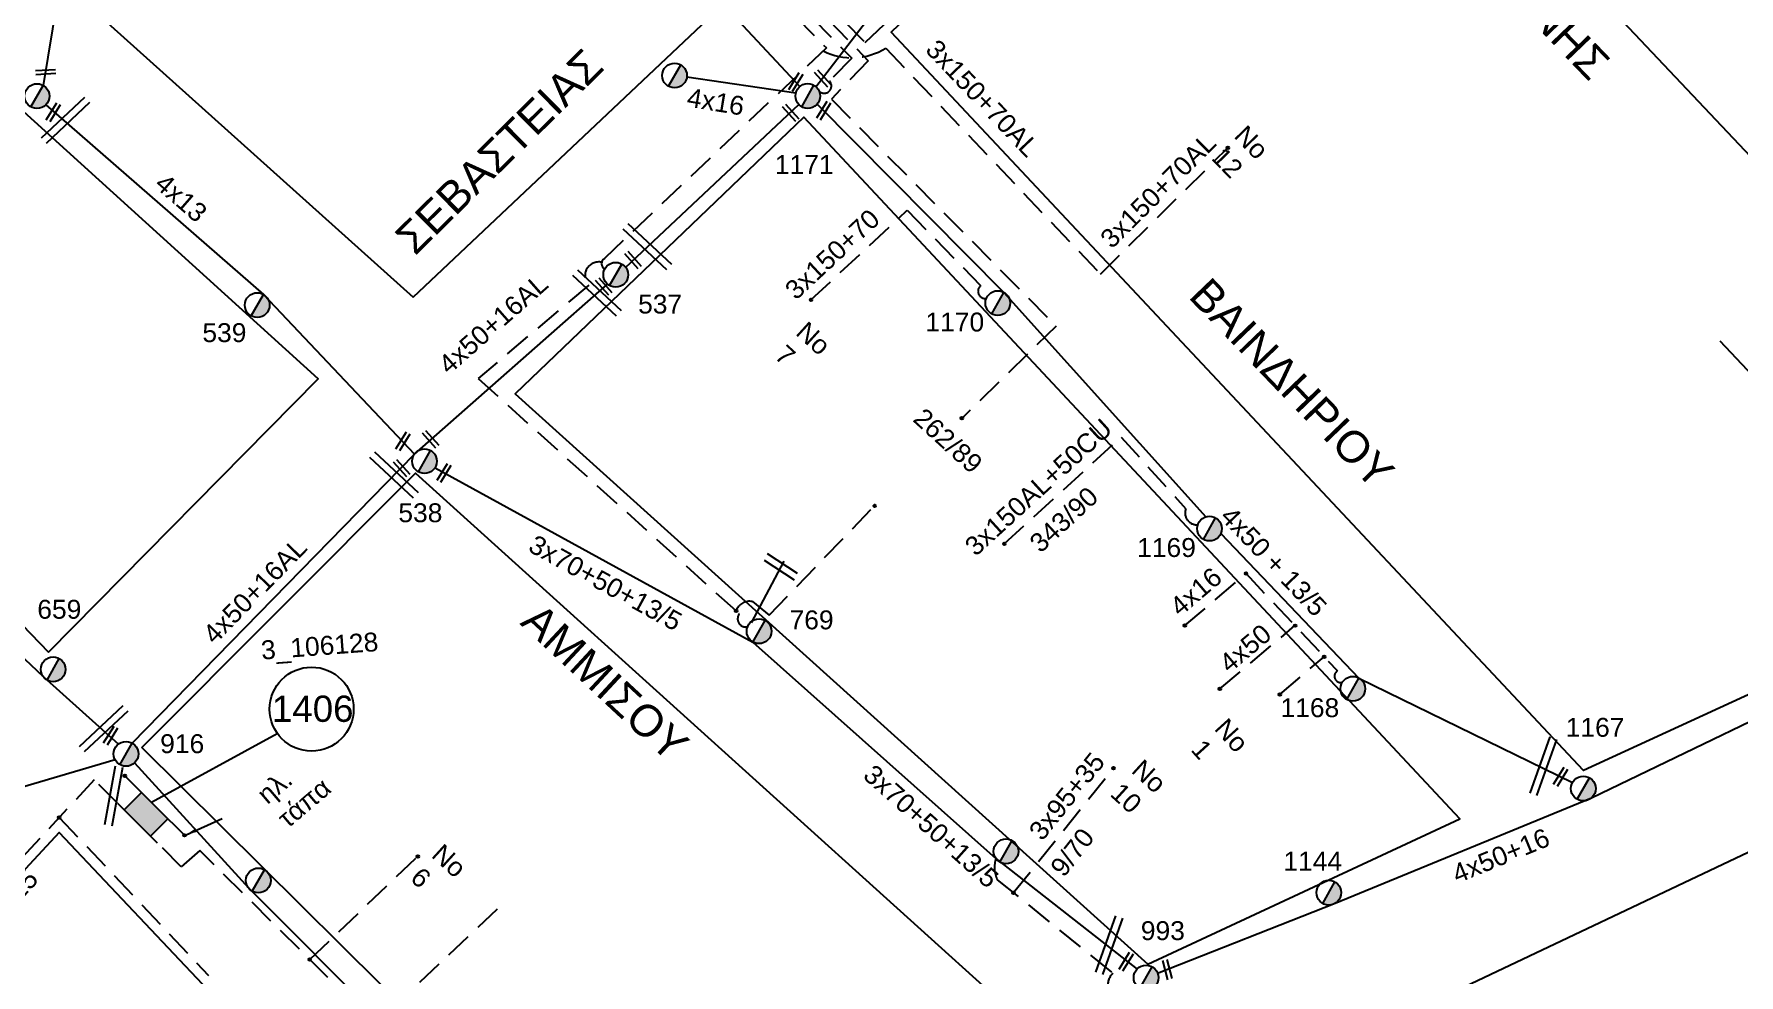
# Model space of a CAD drawing. Header units: millimetres. Extents: x 1421 to 7616, y 908 to 2861.
# Drawn here: x 6541.2 to 6703.5, y 1966.3 to 2055.9 of the extents above; entities that cross this region are included whole.
import ezdxf
from ezdxf.enums import TextEntityAlignment as Align

# ---------------------------------------------------------------- set-up
doc = ezdxf.new("R2010")
doc.units = ezdxf.units.MM
doc.linetypes.add('DASHED', pattern=[19.05, 12.7, -6.35])
for name, color, linetype, lineweight in [('3x150+70', 7, 'Continuous', 30), ('3x70+50+13_5', 7, 'Continuous', 30), ('4x13', 7, 'Continuous', 30), ('4x16', 7, 'Continuous', 30), ('4x50', 7, 'Continuous', 30), ('4x50 + 13_5', 7, 'SYN_LINE', 30), ('4x50+16', 7, 'Continuous', 30), ('4x50+16_5', 7, 'Continuous', 30), ('Άγνωστα', 7, 'Continuous', 30), ('Γυμνά εναέρια ΧΤ (3Φ) 4x50AL', 7, 'Continuous', 30), ('Γυμνά εναέρια ΧΤ και ΦΟΠ (3Φ)   4x50+16AL', 7, 'Continuous', 30), ('Καλωδια Χ.Τ 3x95+35', 7, 'DASHED', 30), ('Καλώδια ΧΤ   3x150+70AL', 7, 'DASHED', 30), ('Καλώδια ΧΤ   3x150AL+50CU', 7, 'DASHED', 30), ('Υπόγεια Καλώδια Δικτύου ΧΤ   .075', 7, 'DASHED', 30), ('Υπόγεια Καλώδια Δικτύου ΧΤ   .15', 7, 'DASHED', 30), ('Υπόγεια καλώδια Παροχών ΧΤ   4x50AL', 7, 'DASHED', 30)]:
    doc.layers.add(name, color=color, linetype=linetype, lineweight=lineweight)
for name, color, linetype in [('Link Box 4 Διευθύνσεων', 7, 'Continuous'), ('TEXT ΚΑΛΩΔΙΩΝ', 7, 'Continuous'), ('ΑΓΝΩΣΤΟ ΥΠΟΓΕΙΟ ΚΑΛΩΔΙΟ', 7, 'DASHED'), ('Επιγραφές - Σχήματα', 7, 'Continuous'), ('Μηχανική τομή', 7, 'Continuous'), ('Στύλος ΦΜ', 7, 'Continuous'), ('Στύλος ΦΜ @ 1', 7, 'Continuous'), ('Συνδέσεις', 7, 'Continuous'), ('Τομή', 7, 'Continuous'), ('Υπόβαθρο ΔΕΗ', 7, 'Continuous')]:
    doc.layers.add(name, color=color, linetype=linetype)
doc.styles.add('arial', font='ARIAL.TTF')
doc.styles.get("Standard").update_dxf_attribs({"font": 'ARIAL.TTF', "height": 1.8})
doc.linetypes.add('SYN_LINE', pattern='A,0.5,-0.0001,["/\\/\\/\\/",Standard,S=0.1,R=0,X=0,Y=-0.05],-0.25', length=0.7501)
doc.dimstyles.new('ISO-25', dxfattribs={"dimtxt": 2.5, "dimasz": 2.5, "dimexe": 1.25, "dimexo": 0.625, "dimtad": 1, "dimtxsty": 'Standard', "dimcen": 2.5, "dimadec": 0, "dimazin": 0, "dimtfac": 1, "dimtmove": 0, "dimatfit": 3, "dimfxl": 1, "dimarcsym": 0})

# ---------------------------------------------------------------- blocks, each defined once
blk = doc.blocks.new('ΥΠΑΡΧΩΝ ΤΣΙΜΕΝΤΕΝΙΟΣ ΣΤΥΛΟΣ')
at = {"layer": 'Στύλος ΦΜ'}
blk.add_hatch(color=7, dxfattribs=at).paths.add_polyline_path([(-1.29, -2.28, 0.574793), (2.62, 0, 0.268822), (1.3, 2.27)])
at = {"layer": 'Στύλος ΦΜ', "color": 7}
blk.add_line((-1.29, -2.28), (1.3, 2.27), dxfattribs=at)
blk.add_circle((0, 0), 2.62, dxfattribs=at)
at = {"layer": 'Στύλος ΦΜ', "flags": 4}
for tag, p in [('ΑΡΙΘΜΟΣ', (-4.68, 8.05)), ('ΤΥΠΟΣ', (-4.91, 3.03))]:
    blk.add_attdef(tag, p, '', height=4, dxfattribs=at)
blk = doc.blocks.new('_ΣΥΝΔΕΣΗ')
at = {"layer": 'Συνδέσεις', "linetype": 'SYN_LINE', "ltscale": 40}
blk.add_hatch(color=256, dxfattribs=at).paths.add_polyline_path([(0.5, -0.01, 1), (-0.5, -0.01, 1)])
at = {"layer": 'Συνδέσεις'}
blk.add_circle((0, -0.01), 0.5, dxfattribs=at)
blk = doc.blocks.new('LINK BOX 4 ΑΝΑΧΩΡΗΣΕΩΝ')
at = {"layer": 'Link Box 4 Διευθύνσεων', "ltscale": 40}
blk.add_hatch(color=256, dxfattribs=at).paths.add_polyline_path([(-3.54, 0), (-3.54, -4.67), (3.54, -4.67), (3.54, 0)])
for p, q in [((-3.54, 0), (-5.33, 0)), ((5.33, 0), (3.54, 0)), ((-3.54, -4.67), (-5.33, -4.67)), ((5.33, -4.67), (3.54, -4.67))]:
    blk.add_line(p, q, dxfattribs=at)
blk.add_lwpolyline([(-3.54, -4.67), (-3.54, 0), (3.54, 0), (3.54, -4.67)], close=True, dxfattribs=at)
blk = doc.blocks.new('ΜΗΧΑΝΙΚΗ ΤΟΜΗ')
at = {"layer": 'Μηχανική τομή', "ltscale": 40}
for p, q in [((-3.79, 1.21), (3.79, 1.21)), ((3.79, -0.34), (-3.79, -0.34))]:
    blk.add_line(p, q, dxfattribs=at)
blk = doc.blocks.new('ΤΟΜΗ')
at = {"layer": 'Τομή', "ltscale": 40}
for p, q in [((11.33, -0.65), (-11.4, -0.65)), ((11.33, -3.42), (-11.4, -3.42))]:
    blk.add_line(p, q, dxfattribs=at)

msp = doc.modelspace()

# ---------------------------------------------------------------- linework, layer by layer
at = {"layer": '3x150+70', "color": 2, "linetype": 'DASHED', "lineweight": -3, "ltscale": 0.2}
msp.add_lwpolyline([(6615.15, 2030.61), (6624.32, 2039.14), (6631.3, 2031.97, 0.746331), (6631.85, 2030.74, 0.940875)], format="xyb", dxfattribs=at)
at = {"layer": '3x70+50+13_5', "color": 133, "lineweight": -3, "ltscale": 0.1}
msp.add_lwpolyline([(6579.36, 2014.63), (6609.63, 1998.03), (6632.76, 1977.42), (6646.2, 1966.89)], dxfattribs=at)
at = {"layer": '4x13', "color": 133, "lineweight": -3, "ltscale": 0.1}
msp.add_lwpolyline([(6542.28, 2049.17), (6563.01, 2031.13), (6577.39, 2015.92)], dxfattribs=at)
at = {"layer": '4x16', "color": 27, "lineweight": -3, "ltscale": 0.1}
msp.add_lwpolyline([(6603.33, 2051.85), (6613.72, 2050.33)], dxfattribs=at)
at = {"layer": '4x16', "color": 2, "linetype": 'DASHED', "lineweight": -3, "ltscale": 0.2}
msp.add_lwpolyline([(6650.75, 1999.59), (6656.58, 2004.55)], dxfattribs=at)
at = {"layer": '4x50', "color": 2, "linetype": 'DASHED', "lineweight": -3, "ltscale": 0.2}
msp.add_lwpolyline([(6654.09, 1993.57), (6661.24, 1999.59)], dxfattribs=at)
at = {"layer": '4x50 + 13_5', "color": 2, "lineweight": -3, "ltscale": 0.1}
for points in [[(6561.06, 2105.44), (6569.18, 2098.13), (6587.87, 2079.01), (6614.09, 2050.92)], [(6615.74, 2049.24), (6633.53, 2031.32), (6652.74, 2009.95)], [(6654.19, 2008.38), (6667.33, 1994.6), (6687.67, 1984.65)]]:
    msp.add_lwpolyline(points, dxfattribs=at)
at = {"layer": '4x50+16', "color": 173, "lineweight": -3, "ltscale": 0.1}
msp.add_lwpolyline([(6648.16, 1966.5), (6665.06, 1973.16), (6689.48, 1983.2), (6715.28, 1995.65), (6750.7, 2011.97)], dxfattribs=at)
at = {"layer": '4x50+16_5', "color": 30, "lineweight": -3, "ltscale": 0.1}
msp.add_lwpolyline([(6586.62, 2153.93), (6574.35, 2129.71), (6561.06, 2105.44), (6546.48, 2078.04), (6542.04, 2051.03)], dxfattribs=at)
at = {"layer": 'ΑΓΝΩΣΤΟ ΥΠΟΓΕΙΟ ΚΑΛΩΔΙΟ', "color": 27, "lineweight": -3, "ltscale": 0.2}
msp.add_lwpolyline([(6588.68, 2095.35), (6583.29, 2090.08), (6619.03, 2053.63), (6616.92, 2051.44, -0.957639), (6615.94, 2050.47, 2.621032)], format="xyb", dxfattribs=at)
at = {"layer": 'ΑΓΝΩΣΤΟ ΥΠΟΓΕΙΟ ΚΑΛΩΔΙΟ', "color": 206, "lineweight": -3, "ltscale": 0.2}
msp.add_lwpolyline([(6589.54, 2094.48), (6584.86, 2089.9), (6620.61, 2053.38), (6617.09, 2049.72), (6638.49, 2028.11), (6629.51, 2019.33)], dxfattribs=at)
at = {"layer": 'ΑΓΝΩΣΤΟ ΥΠΟΓΕΙΟ ΚΑΛΩΔΙΟ', "color": 2, "lineweight": -3, "ltscale": 0.2}
msp.add_lwpolyline([(6656.58, 2004.55), (6665.28, 1995.29, 0.837004), (6665.74, 1994.18, -1.687062)], format="xyb", dxfattribs=at)
for points in [[(6659.79, 1993.03), (6664.02, 1996.63)], [(6543.57, 1981.33), (6557.78, 1966.29)]]:
    msp.add_lwpolyline(points, dxfattribs=at)
at = {"layer": 'Γυμνά εναέρια ΧΤ (3Φ) 4x50AL', "color": 7, "lineweight": -3, "ltscale": 0.1}
for points in [[(6549.81, 1985.29), (6550.76, 1984.33)], [(6554.54, 1980.58), (6555.5, 1979.63)]]:
    msp.add_lwpolyline(points, dxfattribs=at)
at = {"layer": 'Γυμνά εναέρια ΧΤ (3Φ) 4x50AL', "color": 1, "lineweight": -3, "ltscale": 0.1}
msp.add_arc((6595.81, 2034.06), 0.598, 122.9508, 240.3896, dxfattribs=at)
at = {"layer": 'Γυμνά εναέρια ΧΤ και ΦΟΠ (3Φ)   4x50+16AL', "color": 27, "lineweight": -3, "ltscale": 0.1}
for points in [[(6615.62, 2050.91), (6629.81, 2069.39), (6646.55, 2084.89), (6666.47, 2100.36)], [(6597.5, 2033.7), (6614, 2049.2)]]:
    msp.add_lwpolyline(points, dxfattribs=at)
at = {"layer": 'Γυμνά εναέρια ΧΤ και ΦΟΠ (3Φ)   4x50+16AL', "color": 133, "lineweight": -3, "ltscale": 0.1}
msp.add_lwpolyline([(6577.39, 2015.92), (6595.77, 2032.12)], dxfattribs=at)
at = {"layer": 'Γυμνά εναέρια ΧΤ και ΦΟΠ (3Φ)   4x50+16AL', "color": 2, "lineweight": -3, "ltscale": 0.1}
msp.add_lwpolyline([(6489.61, 2026.85), (6509.65, 2027.97), (6526.15, 2009.77), (6542.03, 1994.74), (6549.22, 1988.32)], dxfattribs=at)
at = {"layer": 'Γυμνά εναέρια ΧΤ και ΦΟΠ (3Φ)   4x50+16AL', "color": 5, "lineweight": -3, "ltscale": 0.1}
for points in [[(6550.52, 1988.4), (6577.39, 2015.92)], [(6548.89, 1986.83), (6528.09, 1980.69)], [(6550.75, 1986.52), (6561.62, 1974.59), (6574.11, 1962.1), (6588.77, 1933.71)]]:
    msp.add_lwpolyline(points, dxfattribs=at)
at = {"layer": 'Καλωδια Χ.Τ 3x95+35', "color": 133, "lineweight": -3, "ltscale": 0.2}
msp.add_lwpolyline([(6634.42, 1974.15), (6643.95, 1986.01)], dxfattribs=at)
at = {"layer": 'Καλώδια ΧΤ   3x150+70AL', "color": 1, "lineweight": -3, "ltscale": 0.2}
msp.add_lwpolyline([(6587.81, 2096.24), (6581.7, 2090.27), (6616.62, 2054.6), (6595.48, 2034.56)], dxfattribs=at)
for points in [[(6616.32, 2054.31, 0.262438), (6622.27, 2054.58), (6642.73, 2033.07), (6654.83, 2045.08)], [(6595.22, 2034.19, 0.745358), (6594, 2032.02), (6583.45, 2023.13), (6608.33, 2000.72, 0.709457), (6609.12, 1999.49, -2.976325)], [(6608.03, 2001, -0.38755), (6609.57, 2001.88), (6611.16, 2000.58), (6621.2, 2010.99)]]:
    msp.add_lwpolyline(points, format="xyb", dxfattribs=at)
at = {"layer": 'Καλώδια ΧΤ   3x150+70AL', "color": 27, "lineweight": -3, "ltscale": 0.2}
msp.add_lwpolyline([(6604.11, 1943.03, -0.455075), (6603.62, 1940.52), (6598.91, 1938.08), (6576.68, 1960.13, -0.362081), (6571.85, 1963.42), (6556.97, 1978.17), (6555.19, 1976.63), (6552.9, 1978.92)], format="xyb", dxfattribs=at)
at = {"layer": 'Καλώδια ΧΤ   3x150+70AL', "color": 133, "lineweight": -3, "ltscale": 0.2}
msp.add_lwpolyline([(6632.76, 1977.42, 0.191211), (6632.89, 1975.39), (6643.9, 1966.49, 0.571191), (6644.44, 1963.95, -1.942995)], format="xyb", dxfattribs=at)
at = {"layer": 'Καλώδια ΧΤ   3x150AL+50CU', "color": 2, "lineweight": -3, "ltscale": 0.2}
msp.add_lwpolyline([(6633.56, 2007.38), (6644.69, 2017.54), (6650.84, 2010.72, 0.543004), (6651.98, 2009.2, -8.252667)], format="xyb", dxfattribs=at)
at = {"layer": 'Τομή', "lineweight": -3}
for points in [[(6609.49, 1999.86), (6612.59, 2005.73)], [(6613.58, 2003.92), (6610.71, 2005.8)], [(6613.87, 2004.55), (6611, 2006.44)]]:
    msp.add_lwpolyline(points, dxfattribs=at)
at = {"layer": 'Υπόβαθρο ΔΕΗ', "lineweight": -3, "ltscale": 0.1}
for points in [[(6577.27, 2030.87), (6605.3, 2057.29), (6568.08, 2095.86), (6547.24, 2057.81), (6577.27, 2030.87)], [(6733.53, 2006.4), (6688.7, 1985.8), (6622.8, 2056.1), (6659.83, 2091.64), (6725.09, 2022.62), (6711.59, 2016.2), (6701.73, 2026.68)], [(6542.56, 1997.06), (6568.24, 2023.09), (6539.84, 2048.82), (6507.35, 2033.57), (6542.56, 1997.06)], [(6647.24, 1967.37), (6676.93, 1981.19), (6614.48, 2048.02), (6586.98, 2021.65), (6647.24, 1967.37)], [(6551.42, 1988), (6577.5, 2014.11), (6634.79, 1962.39), (6597, 1942.79), (6551.42, 1988)], [(6657.14, 1955.62), (6776.88, 2012.4), (6798.7, 1981.36), (6715.64, 1901.75), (6657.14, 1955.62)], [(6587.84, 1933.05), (6543.55, 1979.9), (6525.77, 1960.74), (6568.12, 1913.62), (6587.84, 1933.05)]]:
    msp.add_lwpolyline(points, dxfattribs=at)
at = {"layer": 'Υπόβαθρο ΔΕΗ', "lineweight": -3}
msp.add_lwpolyline([(6552.34, 1982.77), (6564.33, 1989.33)], dxfattribs=at)
msp.add_circle((6567.6, 1991.64), 4, dxfattribs=at)
at = {"layer": 'Υπόγεια Καλώδια Δικτύου ΧΤ   .075', "color": 5, "lineweight": -3, "ltscale": 0.2}
msp.add_lwpolyline([(6585.26, 1972.59), (6576.77, 1964.56, -0.639467), (6575.86, 1963.68, -222.860154)], format="xyb", dxfattribs=at)
at = {"layer": 'Υπόγεια Καλώδια Δικτύου ΧΤ   .15', "color": 5, "lineweight": -3, "ltscale": 0.2}
msp.add_lwpolyline([(6590.39, 2093.6), (6586.43, 2089.72), (6620.32, 2055.11), (6665.83, 2098.84, 0.849421), (6667.15, 2100.04)], format="xyb", dxfattribs=at)
at = {"layer": 'Υπόγεια Καλώδια Δικτύου ΧΤ   .15', "color": 2, "lineweight": -3, "ltscale": 0.2}
msp.add_lwpolyline([(6549.12, 1982.68), (6546.9, 1984.91), (6533.97, 1970.98), (6527.2, 1977.55), (6521.99, 1973.71)], dxfattribs=at)
at = {"layer": 'Υπόγεια καλώδια Παροχών ΧΤ   4x50AL', "color": 27, "lineweight": -3, "ltscale": 0.2}
msp.add_lwpolyline([(6567.42, 1967.81), (6577.71, 1977.61)], dxfattribs=at)

# ---------------------------------------------------------------- block references
at = {"layer": 'Link Box 4 Διευθύνσεων', "lineweight": -3, "xscale": 0.4999999999999997, "yscale": 0.4999999999999997, "zscale": 0.4999999999999997, "rotation": 135.2366019232461}
msp.add_blockref('LINK BOX 4 ΑΝΑΧΩΡΗΣΕΩΝ', (6551.01, 1980.8), dxfattribs=at)
at = {"layer": 'Μηχανική τομή', "lineweight": -3, "xscale": 0.2499999999999679, "yscale": 0.2499999999999679, "zscale": 0.2499999999999679}
for p, rotation in [((6542.27, 2052.41), 183.375355173647), ((6613.61, 2051.41), 238.3591332110774), ((6616.18, 2051.62), 312.400856609694), ((6542.9, 2048.52), 238.3591332110774), ((6613.13, 2048.35), 312.400856609694), ((6616.27, 2048.69), 238.3591332110774), ((6598.13, 2034.34), 311.5618367609888), ((6595.34, 2031.81), 311.5618367609888), ((6576.2, 2017.19), 238.3591332110774), ((6578.86, 2017.27), 311.5618367609888), ((6576.09, 2014.51), 311.5618367609888), ((6580.11, 2014.19), 238.3591332110774), ((6548.36, 1989.18), 238.3591332110774), ((6686.44, 1985.25), 238.3591332110774), ((6645.07, 1967.66), 238.3591332110774), ((6648.98, 1966.82), 284.5011912941235)]:
    msp.add_blockref('ΜΗΧΑΝΙΚΗ ΤΟΜΗ', p, dxfattribs=dict(at, rotation=rotation))
at = {"layer": 'Στύλος ΦΜ @ 1', "lineweight": -3, "ltscale": 40, "xscale": 0.4499999999998181, "yscale": 0.4499999999998181, "zscale": 0.4499999999998181}
for p in [(6602.16, 2051.97), (6633.72, 1978.1), (6562.53, 1975.33)]:
    msp.add_blockref('ΥΠΑΡΧΩΝ ΤΣΙΜΕΝΤΕΝΙΟΣ ΣΤΥΛΟΣ', p, dxfattribs=at)
at = {"layer": 'Στύλος ΦΜ @ 1', "lineweight": -3, "ltscale": 40}
ref = msp.add_blockref('ΥΠΑΡΧΩΝ ΤΣΙΜΕΝΤΕΝΙΟΣ ΣΤΥΛΟΣ', (6541.45, 2050.01), dxfattribs=dict(at, xscale=0.4499999999998181, yscale=0.4499999999998181, zscale=0.4499999999998181))
ref.add_attrib('ΑΡΙΘΜΟΣ', '565', (6535.62, 2044.69), dxfattribs={"layer": 'Στύλος ΦΜ', "height": 1.8, "flags": 4})
ref = msp.add_blockref('ΥΠΑΡΧΩΝ ΤΣΙΜΕΝΤΕΝΙΟΣ ΣΤΥΛΟΣ', (6614.85, 2050.02), dxfattribs=dict(at, xscale=0.4499999999998181, yscale=0.4499999999998181, zscale=0.4499999999998181))
ref.add_attrib('ΑΡΙΘΜΟΣ', '1171', (6611.71, 2042.6), dxfattribs={"layer": 'Στύλος ΦΜ', "height": 1.8, "flags": 4})
ref = msp.add_blockref('ΥΠΑΡΧΩΝ ΤΣΙΜΕΝΤΕΝΙΟΣ ΣΤΥΛΟΣ', (6596.56, 2033), dxfattribs=dict(at, xscale=0.4499999999998181, yscale=0.4499999999998181, zscale=0.4499999999998181))
ref.add_attrib('ΑΡΙΘΜΟΣ', '537', (6598.69, 2029.31), dxfattribs={"layer": 'Στύλος ΦΜ', "height": 1.8, "flags": 4})
ref = msp.add_blockref('ΥΠΑΡΧΩΝ ΤΣΙΜΕΝΤΕΝΙΟΣ ΣΤΥΛΟΣ', (6562.42, 2030.11), dxfattribs=dict(at, xscale=0.4499999999998181, yscale=0.4499999999998181, zscale=0.4499999999998181))
ref.add_attrib('ΑΡΙΘΜΟΣ', '539', (6557.2, 2026.59), dxfattribs={"layer": 'Στύλος ΦΜ', "height": 1.8, "flags": 4})
ref = msp.add_blockref('ΥΠΑΡΧΩΝ ΤΣΙΜΕΝΤΕΝΙΟΣ ΣΤΥΛΟΣ', (6632.94, 2030.3), dxfattribs=dict(at, xscale=0.4499999999998181, yscale=0.4499999999998181, zscale=0.4499999999998181))
ref.add_attrib('ΑΡΙΘΜΟΣ', '1170', (6626.05, 2027.6), dxfattribs={"layer": 'Στύλος ΦΜ', "height": 1.8, "flags": 4})
ref = msp.add_blockref('ΥΠΑΡΧΩΝ ΤΣΙΜΕΝΤΕΝΙΟΣ ΣΤΥΛΟΣ', (6578.35, 2015.25), dxfattribs=dict(at, xscale=0.4499999999998181, yscale=0.4499999999998181, zscale=0.4499999999998181))
ref.add_attrib('ΑΡΙΘΜΟΣ', '538', (6575.86, 2009.44), dxfattribs={"layer": 'Στύλος ΦΜ', "height": 1.8, "flags": 4})
ref = msp.add_blockref('ΥΠΑΡΧΩΝ ΤΣΙΜΕΝΤΕΝΙΟΣ ΣΤΥΛΟΣ', (6653.1, 2008.83), dxfattribs=dict(at, xscale=0.4499999999998181, yscale=0.4499999999998181, zscale=0.4499999999998181))
ref.add_attrib('ΑΡΙΘΜΟΣ', '1169', (6646.21, 2006.13), dxfattribs={"layer": 'Στύλος ΦΜ', "height": 1.8, "flags": 4})
ref = msp.add_blockref('ΥΠΑΡΧΩΝ ΤΣΙΜΕΝΤΕΝΙΟΣ ΣΤΥΛΟΣ', (6542.99, 1995.43), dxfattribs=dict(at, xscale=0.4499999999998181, yscale=0.4499999999998181, zscale=0.4499999999998181))
ref.add_attrib('ΑΡΙΘΜΟΣ', '659', (6541.48, 2000.25), dxfattribs={"layer": 'Στύλος ΦΜ', "height": 1.8, "flags": 4})
ref = msp.add_blockref('ΥΠΑΡΧΩΝ ΤΣΙΜΕΝΤΕΝΙΟΣ ΣΤΥΛΟΣ', (6610.21, 1999.06), dxfattribs=dict(at, xscale=0.4499999999998181, yscale=0.4499999999998181, zscale=0.4499999999998181))
ref.add_attrib('ΑΡΙΘΜΟΣ', '769', (6613.11, 1999.24), dxfattribs={"layer": 'Στύλος ΦΜ', "height": 1.8, "flags": 4})
ref = msp.add_blockref('ΥΠΑΡΧΩΝ ΤΣΙΜΕΝΤΕΝΙΟΣ ΣΤΥΛΟΣ', (6666.75, 1993.58), dxfattribs=dict(at, xscale=0.4499999999998181, yscale=0.4499999999998181, zscale=0.4499999999998181))
ref.add_attrib('ΑΡΙΘΜΟΣ', '1168', (6659.86, 1990.88), dxfattribs={"layer": 'Στύλος ΦΜ', "height": 1.8, "flags": 4})
ref = msp.add_blockref('ΥΠΑΡΧΩΝ ΤΣΙΜΕΝΤΕΝΙΟΣ ΣΤΥΛΟΣ', (6688.7, 1984.08), dxfattribs=dict(at, xscale=0.4499999999998181, yscale=0.4499999999998181, zscale=0.4499999999998181))
ref.add_attrib('ΑΡΙΘΜΟΣ', '1167', (6687.02, 1989.01), dxfattribs={"layer": 'Στύλος ΦΜ', "height": 1.8, "flags": 4})
ref = msp.add_blockref('ΥΠΑΡΧΩΝ ΤΣΙΜΕΝΤΕΝΙΟΣ ΣΤΥΛΟΣ', (6549.93, 1987.38), dxfattribs=dict(at, xscale=0.4499999999998181, yscale=0.4499999999998181, zscale=0.4499999999998181))
ref.add_attrib('ΑΡΙΘΜΟΣ', '916', (6553.18, 1987.45), dxfattribs={"layer": 'Στύλος ΦΜ', "height": 1.8, "flags": 4})
ref = msp.add_blockref('ΥΠΑΡΧΩΝ ΤΣΙΜΕΝΤΕΝΙΟΣ ΣΤΥΛΟΣ', (6664.46, 1974.17), dxfattribs=dict(at, xscale=0.4499999999998181, yscale=0.4499999999998181, zscale=0.4499999999998181))
ref.add_attrib('ΑΡΙΘΜΟΣ', '1144', (6660.13, 1976.27), dxfattribs={"layer": 'Στύλος ΦΜ', "height": 1.8, "flags": 4})
ref = msp.add_blockref('ΥΠΑΡΧΩΝ ΤΣΙΜΕΝΤΕΝΙΟΣ ΣΤΥΛΟΣ', (6647.06, 1966.08), dxfattribs=dict(at, xscale=0.4499999999998181, yscale=0.4499999999998181, zscale=0.4499999999998181))
ref.add_attrib('ΑΡΙΘΜΟΣ', '993', (6646.56, 1969.65), dxfattribs={"layer": 'Στύλος ΦΜ', "height": 1.8, "flags": 4})
at = {"layer": 'Συνδέσεις', "lineweight": -3, "xscale": 0.25, "yscale": 0.25, "zscale": 0.25}
for p in [(6654.84, 2045.08), (6615.15, 2030.61), (6629.51, 2019.34), (6621.21, 2010.99), (6633.56, 2007.38), (6656.58, 2004.55), (6608.03, 2001), (6650.75, 1999.6), (6661.25, 1999.59), (6664.02, 1996.63), (6654.09, 1993.58), (6659.79, 1993.04), (6549.81, 1985.29), (6643.95, 1986.01), (6543.57, 1981.33), (6555.5, 1979.63), (6577.71, 1977.62), (6634.43, 1974.15), (6567.42, 1967.81)]:
    msp.add_blockref('_ΣΥΝΔΕΣΗ', p, dxfattribs=at)
at = {"layer": 'Τομή', "lineweight": -3}
for p, xscale, yscale, zscale, rotation in [((6543.8, 2048.07), 0.25, 0.25, 0.25, 43.29656259847264), ((6599.2, 2035.32), 0.2499999999999999, 0.2499999999999999, 0.2499999999999999, 137.0312577584743), ((6594.41, 2030.9), 0.2499999999999999, 0.2499999999999999, 0.2499999999999999, 137.0312577584743), ((6575.07, 2013.57), 0.2499999999999999, 0.2499999999999999, 0.2499999999999999, 137.0312577584743), ((6547.44, 1990.14), 0.25, 0.25, 0.25, 43.29656259847264), ((6684.4, 1986.38), 0.2499999999999999, 0.2499999999999999, 0.2499999999999999, 70.36881465510974), ((6548.24, 1983.45), 0.25, 0.25, 0.25, 79.74137920845412), ((6643.05, 1969.35), 0.2499999999999999, 0.2499999999999999, 0.2499999999999999, 70.36881465510974)]:
    msp.add_blockref('ΤΟΜΗ', p, dxfattribs=dict(at, xscale=xscale, yscale=yscale, zscale=zscale, rotation=rotation))

# ---------------------------------------------------------------- texts
at = {"lineweight": -3, "ltscale": 40, "char_height": 3, "width": 64.8866, "attachment_point": 1, "style": 'arial'}
for s, insert, rotation in [('ΜΑΙΝΕΜΕΝΗΣ', (6671.92, 2073.75), 313.8376), ('ΣΕΒΑΣΤΕΙΑΣ', (6575.33, 2036.88), 44.5571), ('ΒΑΙΝΔΗΡΙΟΥ', (6653.16, 2032.95), 313.8376), ('AMMIΣΟΥ', (6589.41, 2001.97), 317.0593)]:
    msp.add_mtext(s, dxfattribs=dict(at, insert=insert, rotation=rotation))
at = {"lineweight": -3, "ltscale": 40, "insert": (6563.82, 1992.93), "char_height": 2.5, "width": 64.8866, "attachment_point": 1, "style": 'arial'}
msp.add_mtext('1406', dxfattribs=at)
at = {"layer": 'TEXT ΚΑΛΩΔΙΩΝ', "lineweight": -3, "ltscale": 0.1, "style": 'arial'}
for s, rotation, p in [('3x150+70AL', 313.5603, (6631.49, 2049.81)), ('4x16', 350.6109, (6606.08, 2049.48)), ('3x150+70AL', 44.7555, (6648.2, 2041.03)), ('4x13', 318.9544, (6555.18, 2040.33)), ('3x150+70', 42.9328, (6617.18, 2034.96)), ('4x50+16AL', 41.3923, (6584.88, 2028.33)), (' 3x150AL+50CU', 42.3861, (6636.55, 2012.55)), ('4x50 + 13/5', 313.6623, (6659.22, 2005.71)), ('3x70+50+13/5', 331.2673, (6595.59, 2003.67)), ('4x50+16AL', 45.6857, (6562.19, 2002.93)), ('4x16', 40.3266, (6651.79, 2002.84)), ('4x50', 40.0521, (6656.5, 1997.44)), (' 3x95+35', 51.2283, (6639.29, 1983.08)), ('3x70+50+13/5', 318.2913, (6626.6, 1980.49)), ('4x50+16', 22.3472, (6680.84, 1977.7)), ('  .15', 47.1344, (6539.38, 1974.16))]:
    msp.add_text(s, height=1.8, rotation=rotation, dxfattribs=at).set_placement(p, align=Align.MIDDLE_CENTER)
at = {"layer": 'Άγνωστα', "color": 7, "lineweight": -3}
note = msp.add_mtext_dynamic_manual_height_columns('No ', width=1.8, gutter_width=2.31, heights=[0.73, 0], dxfattribs=dict(at, insert=(6653.77, 2050.34), char_height=1.8, attachment_point=1, rotation=314.1616))
for column, words in zip(note.columns.linked_columns, ['12']):
    column.text = words
note = msp.add_mtext_dynamic_manual_height_columns('No ', width=1.8, gutter_width=2.31, heights=[0.73, 0], dxfattribs=dict(at, insert=(6611.77, 2031.46), char_height=1.8, attachment_point=1, rotation=317.6882))
for column, words in zip(note.columns.linked_columns, ['7']):
    column.text = words
at = {"layer": 'Άγνωστα', "color": 7, "lineweight": -3, "char_height": 1.8, "attachment_point": 1}
for s, insert, rotation in [('262/89', (6625.97, 2020.46), 317.6882), ('343/90', (6635.79, 2007.75), 42.7026), ('3_106128', (6562.72, 1998.15), 4.2369), ('9/70', (6637.81, 1976.65), 51.8842)]:
    msp.add_mtext_dynamic_manual_height_columns(s, width=1.8, gutter_width=2.31, heights=[0.73], dxfattribs=dict(at, insert=insert, rotation=rotation))
at = {"layer": 'Άγνωστα', "color": 7, "lineweight": -3}
note = msp.add_mtext_dynamic_manual_height_columns('No ', width=1.8, gutter_width=2.31, heights=[0.73, 0], dxfattribs=dict(at, insert=(6652.05, 1993.99), char_height=1.8, attachment_point=1, rotation=312.106))
for column, words in zip(note.columns.linked_columns, ['1']):
    column.text = words
note = msp.add_mtext_dynamic_manual_height_columns('No ', width=1.8, gutter_width=2.31, heights=[0.73, 0], dxfattribs=dict(at, insert=(6643.73, 1989.77), char_height=1.8, attachment_point=1, rotation=317.6882))
for column, words in zip(note.columns.linked_columns, ['10']):
    column.text = words
note = msp.add_mtext_dynamic_manual_height_columns('ηλ. ', width=1.8, gutter_width=2.31, heights=[0.73, 0], dxfattribs=dict(at, insert=(6559.08, 1981.22), char_height=1.8, attachment_point=1, rotation=40.2837))
for column, words in zip(note.columns.linked_columns, ['τάπα']):
    column.text = words
note = msp.add_mtext_dynamic_manual_height_columns('No ', width=1.8, gutter_width=2.31, heights=[0.73, 0], dxfattribs=dict(at, insert=(6577.08, 1981.72), char_height=1.8, attachment_point=1, rotation=317.6882))
for column, words in zip(note.columns.linked_columns, ['6']):
    column.text = words

# ---------------------------------------------------------------- leaders
at = {"layer": 'Επιγραφές - Σχήματα', "lineweight": -3, "ltscale": 40}
msp.add_leader([(6555.64, 1979.68), (6559.08, 1981.22)], dimstyle='ISO-25', override={"dimasz": 1, "dimtad": 0}, dxfattribs=at)

doc.saveas('drawing.dxf')
